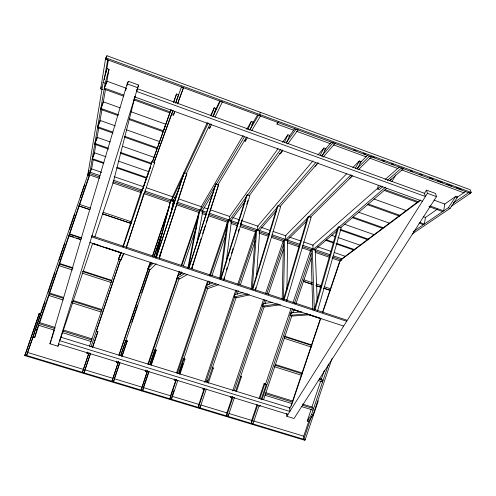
<?xml version="1.0" encoding="UTF-8"?>
<svg xmlns="http://www.w3.org/2000/svg" width="496" height="496" viewBox="0 0 496 496"><rect width="100%" height="100%" fill="white"/><g stroke="black" fill="none" stroke-linecap="round" stroke-linejoin="round"><path stroke-width="0.74" d="M121.954 356.717L127.168 341.298L127.174 340.74L125.624 340.262M424.13 193.948L426.517 190.154L435.525 193.446L436.48 196.633L294.029 418.506L286.769 416.287L286.806 413.379M286.769 300.991L286.787 299.448M286.93 289.428L287.618 240.114M283.476 299.9L284.673 239.097L283.452 241.49L282.181 299.311M306.695 221.005L286.868 240.566L285.392 240.058L285.473 235.705L346.859 173.594M259.086 405.691L252.96 423.857L251.491 423.41L251.677 420.397L257.052 404.457M255.545 290.65L255.762 287.568M256.506 276.774L259.706 230.516M276.601 210.552L258.912 230.956L257.418 230.448L257.734 226.145L312.964 160.902M252.21 289.546L256.723 229.493L255.57 231.917L251.168 289.007M260.245 112.276L259.563 115.729M232.302 396.862L226.901 412.883L226.604 415.884L228.086 416.336L228.234 414.836M223.907 280.184L224.297 277.14M226.232 261.913L231.465 220.807L230.913 222.034M245.216 201.227L230.621 221.235L229.109 220.714L229.673 216.473L278.058 148.614M220.528 279.068L228.445 219.765L227.354 222.233L219.734 278.609M204.309 388.269L198.871 404.389L198.45 407.371L199.956 407.824L200.266 405.585M102.66 89.559L100.663 88.84L105.518 58.912L107.663 59.7L104.284 79.856M93.211 159.805L91.617 168.931L89.819 172.875L88.22 172.323L103.106 82.435L106.925 68.541L109.002 69.297L106.615 82.987M106.28 72.348L108.382 59.96M89.819 172.875L105.158 83.179L109.002 69.297M94.271 153.717L95.995 143.834M96.794 139.271L98.785 127.863M99.715 122.537L101.971 109.61M103.156 102.79L105.419 89.832M175.882 379.893L170.512 395.789L169.967 398.753L171.486 399.212L172.025 396.248M191.989 268.807L192.851 264.244M196.577 244.46L202.883 210.98L202.108 212.852M213.057 192.944L201.99 211.395L200.458 210.868L201.271 206.689L243.145 135.396M188.418 268.435L199.826 209.926L198.803 212.437L187.891 268.076M382.807 186.62L379.359 189.621L377.58 188.982L378.25 185.591M341.223 260.487L341.521 259.061L420.335 199.962M147.219 371.101L141.137 390.036L142.674 390.501L143.344 387.556L170.686 395.845M159.538 258.069L161.622 249.81M169.781 217.539L173.953 201.029L172.422 205.803M111.247 281.877L111.092 282.472L81.921 273.054M207.34 122.518L172.527 196.782L171.461 200.905L173.011 201.438L173.538 199.373M159.997 254.826L160.561 252.594M171.294 210.261L172.05 207.291M156.066 256.922L170.86 199.969L155.614 257.399M97.749 332.128L97.886 331.613L96.317 331.123L96.174 331.638L97.749 332.128L92.597 347.361M293.651 130.206L276.966 124.074L277.903 122.022M24.8 355.607L24.98 354.956L305.201 439.716L304.829 440.268L24.8 355.607L25.972 352.625M105.462 59.005L106.962 55.732L470.189 189.726L471.2 192.417L470.543 193.397L105.462 59.005L106.342 57.443M106.634 56.922L106.962 55.732M88.672 172.335L35.191 329.338L33.071 337.044L34.67 337.534L38.88 325.103M118.457 361.466L111.96 381.207L113.516 381.678L114.117 379.49M34.67 337.534L36.809 329.834L89.64 174.251M244.088 140.709L245.346 141.162L245.725 139.804M88.517 171.659L87.761 174.319L99.46 178.337M315.103 309.504L338.675 226.926L341.217 227.813L317.496 311.11M314.247 309.585L337.596 227.831L338.675 226.926M283.476 299.417L307.594 217.322L308.574 216.374L311.141 217.273L286.645 300.911M284.003 300.037L308.574 216.374M58.708 344.168L57.927 346.22L49.916 343.765L127.143 83.874L128.346 81.282L138.57 85.021L136.629 91.332M51.671 338.991L53.283 333.56M125.618 90.458L126.244 88.338M127.088 85.517L128.135 81.989M255.384 290.575L280.68 206.596L278.076 205.685L277.202 206.683L252.303 289.112M252.706 289.689L278.076 205.685M208.388 127.794L209.659 128.253L210.285 126.22M57.927 346.22L138.57 85.021M60.27 339.419L92.56 243.641M135.117 96.249L113.286 182.243L94.798 237.038M220.714 278.659L246.413 195.901L247.175 194.86L249.817 195.784L223.932 279.353M220.993 279.198L247.175 194.86M226.387 269.948L227.069 267.735M229.363 260.344L230.045 258.131M231.421 253.698L233.021 248.527M238.285 231.539L238.973 229.326M240.343 224.893L241.949 219.722M246.754 204.209L247.901 200.514M188.926 267.344L215.872 183.886L218.544 184.822L191.828 268.745M189.081 267.834L215.872 183.886M191.661 268.249L201.258 238.105M202.666 233.697L205.239 225.612M206.175 222.667L218.544 184.822M126.399 247.932L143.778 193.545M88.747 353.499L82.429 372.273L84.01 372.75L90.563 353.257M146.537 178.058L142.11 190.817L150.66 166.873M159.495 256.81L186.068 175.584M159.29 257.988L186.856 173.718L184.146 172.769L156.482 256.624M122.896 246.58L141.546 189.887L140.653 192.479M156.507 257.064L184.146 172.769M172.813 110.825L171.492 114.452L173.433 115.153L174.555 111.767M152.346 162.068L153.94 157.313L122.617 146.301M170.971 109.883L170.283 111.941L134.038 98.816M148.589 172.348L146.835 177.593L116.994 167.245M126.158 247.417L154.746 162.465L151.999 161.504L151.578 162.694M53.487 332.878L54.231 330.683M123.975 253.264L121.005 259.873L118.494 259.048L121.024 252.402M82.429 372.273L89.057 352.681L88.567 354.032L86.998 353.555L87.494 352.086M89.478 346.22L119.108 258.776M119.499 257.486L121.346 252.173M123.237 246.884L151.999 161.504M96.255 331.309L120.559 259.464M91.022 346.878L120.683 259.29M121.005 259.873L121.644 257.988M92.516 347.485L97.886 331.613M84.01 372.75L90.632 353.164M156.19 263.723L150.412 269.52L147.932 268.708L148.775 266.203L151.826 262.886M118.445 361.702L117.93 363.035L116.38 362.557L116.876 361.094M118.854 355.235L150.294 262.241M152.272 256.382L169.353 205.859M119.201 355.21L148.434 268.745M149.426 265.813L150.666 262.148M152.644 256.283L168.993 207.923M131.787 322.04L137.479 305.207M141.682 292.758L149.358 270.066M154.058 256.159L160.741 236.394M111.96 381.207L118.544 361.733M120.739 355.241L125.618 340.814L127.168 341.298M120.764 355.694L149.984 269.254M154.194 256.798L162.372 232.624M114.322 378.758L119.759 362.675M121.985 356.097L127.174 340.74M113.516 381.678L119.97 362.588M147.498 370.617L146.94 371.926L145.409 371.461L145.898 369.997M147.876 364.145L179.254 271.281M181.232 265.434L199.02 212.79M187.066 274.672L179.465 279.05L177.01 278.244L177.853 275.757L182.454 272.887M148.465 364.231L177.897 277.134M178.393 275.664L179.881 271.275M181.858 265.422L198.177 217.112M141.137 390.036L147.548 371.051M150.015 363.748L154.702 349.878L156.24 350.356L151.305 364.957M150.009 364.709L179.186 278.368M180.42 274.71L181.412 271.783M183.39 265.924L196.242 227.881M143.592 386.83L148.744 371.566M150.958 365.025L155.626 351.218M142.674 390.501L149.085 371.523M176.564 372.918L207.533 281.226M209.517 275.361L227.354 222.549M218.742 284.685L208.171 288.467L205.747 287.668L206.584 285.194L212.809 282.763M177.382 373.147L206.274 287.599M207.018 285.411L208.5 281.021M210.471 275.175L227.509 224.719M169.967 398.753L176.334 379.886M178.789 372.626L183.446 358.837L184.958 359.309L179.812 374.548M178.907 373.618L207.793 288.095M209.027 284.444L210.013 281.517M211.984 275.671L225.81 234.738M172.267 395.529L173.978 390.47M179.831 373.128L183.005 363.735M171.486 399.212L177.853 380.351M204.662 382.348L235.817 290.048M237.795 284.183L255.601 231.44M205.958 381.957L234.701 296.813M235.439 294.605L236.927 290.203M238.911 284.332L255.756 234.416M198.45 407.371L204.786 388.61M206.975 382.118L207.706 379.955M207.464 382.422L236.195 297.302M237.187 294.364L238.427 290.699M240.405 284.828L255.266 240.802M199.956 407.824L206.286 389.069M208.233 383.303L213.342 368.156L212.976 367.493M232.667 390.947L263.525 299.491M265.503 293.638L283.272 240.957M234.193 390.662L264.87 299.727M266.848 293.861L283.427 244.726M226.604 415.884L233.015 396.893M235.681 391.121L264.126 306.813M265.112 303.881L266.352 300.216M268.33 294.351L283.414 249.631M228.086 416.336L234.496 397.346M236.468 391.505L241.391 376.898L240.907 376.197M259.005 398.66L264.139 383.439L265.596 383.898L266.185 384.623L261.045 399.881M251.491 423.41L257.616 405.244M259.823 398.703L264.721 384.164L264.139 383.439M265.565 383.997L291.065 308.376M293.043 302.504L310.62 250.375M262.099 399.261L292.733 308.407M294.463 303.279L311.265 253.456M263.568 399.714L291.97 315.481M292.956 312.554L294.196 308.89M295.92 303.763L311.234 258.348M320.49 318.32L290.898 406.143L289.267 408.747M322.462 312.468L339.475 261.969L340.498 260.239L419.765 200.911M291.276 405.957L320.701 318.624M322.927 312.021L339.493 262.849M332.01 358.583L313.013 414.96L308.667 421.513L307.235 421.073L311.19 409.336M311.928 407.142L320.577 381.467M321.073 380.004L324.285 370.469M309.163 420.044L303.726 436.176L303.763 439.227L305.201 439.661L318.277 400.855M307.235 421.073L311.575 414.513L328.6 363.983M303.763 439.227L311.414 416.522M26.61 355.39L40.92 313.85L39.32 313.354L24.998 354.907L26.61 355.39L33.815 334.85M26.214 352.055L39.32 313.354M41.242 312.902L44.956 301.928M48.18 292.417L54.864 272.67M59.08 260.233L64.771 243.406M69.477 229.505L74.679 214.148M80.377 197.321L84.587 184.884M39.624 322.908L49.036 295.12M49.377 294.116L69.087 235.885M69.583 234.422L89.64 175.187M249.345 294.872L236.536 297.767L234.143 296.98L234.974 294.525L243.127 292.479M280.507 304.773L264.566 306.962L262.198 306.187L263.029 303.738L272 302.331M310.515 314.7L292.268 316.045L289.931 315.282L290.749 312.846L302.008 311.829M86.998 353.555L87.47 352.191M173.612 102.449L176.526 93.992L178.541 94.73L175.615 103.174M148.862 171.535L150.158 167.915M153.673 158.063L157.139 148.347M158.689 143.995L169.806 112.834M173.681 101.959L176.526 93.992M152.477 161.795L171.132 109.554M153.903 162.707L171.201 114.979M175.708 102.846L181.499 86.881M154.188 162.397L173.116 110.273M154.312 163.649L154.746 162.465M177.425 103.968L183.439 87.649M173.433 115.153L174.766 111.532M177.704 103.571L183.576 87.643L182.187 87.135M92.609 158.081L94.308 153.506M95.474 142.216L96.987 138.148M98.078 126.244L99.925 121.315M101.172 108.047L102.908 103.447M105.177 86.391L106.733 82.286M100.663 88.84L101.438 86.806M116.38 362.557L116.895 361.224M211.054 116.089L214.241 107.799L216.225 108.531L213.026 116.808M49.916 343.765L51.262 340.355M118.494 259.048L121.229 252.359M145.409 371.461L145.96 370.146M247.926 129.518L251.367 121.402L253.32 122.115L249.866 130.225M141.664 390.941L141.924 390.327M121.861 257.356L123.07 254.634M88.22 172.323L89.125 170.351M174.691 378.963L174.09 380.252L175.603 380.717L176.204 379.428M284.344 142.488L287.916 134.788L289.838 135.495L286.26 143.183M210.626 115.512L214.241 107.799M171.461 200.905L183.929 174.474M184.586 173.085L208.215 123.008M213.9 113.423L219.759 101.091M213.044 116.455L220.323 101.172L222.369 101.928L215.01 117.168M173.011 201.438L179.316 188.251M186.279 173.681L210.168 123.715M209.659 128.253L211.668 124.099M186.31 174.852L186.856 173.718M320.106 155.515L323.907 147.969L325.804 148.664L321.985 156.203M231.13 396.279L230.448 397.532L231.923 397.984L232.612 396.738M355.322 168.349L359.352 160.952L361.218 161.634L357.176 169.024M246.667 129.394L251.367 121.402M390.011 180.99L391.17 179.013M259.594 406.466L260.319 405.238M391.84 181.654L395.715 175.069M200.458 210.868L215.084 186.217M216.268 184.221L244.336 136.921M251.739 124.775L257.579 114.948M249.804 129.853L258.528 115.239L260.543 115.977L251.745 130.56M217.806 185.039L246.667 136.933M245.346 141.162L247.343 137.845M286.769 416.287L427.409 193.322L426.517 190.154M413.168 231.651L448.303 207.75L455.874 196.304L457.665 196.962L450.077 208.394L412.232 233.963M276.966 124.074L278.268 122.103M282.54 142.327L287.916 134.788M288.939 136.747L294.773 128.644M229.109 220.714L246.766 196.273M247.671 195.021L280.717 149.265M286.266 142.687L296.124 129.078M249.321 195.598L282.608 149.953M282.757 150.79L280.5 153.872L279.26 153.425M287.723 144.001L298.102 129.809L296.788 129.32M317.936 155.025L323.907 147.969M324.508 150.183L331.427 142.073M257.418 230.448L277.506 207.068M278.51 205.902L315.673 162.651M321.737 155.949L333.126 142.699L335.079 143.418L323.113 157.207M280.141 206.472L318.041 162.744M315.134 166.402L318.128 162.955M147.932 268.708L152.973 263.357M352.836 167.549L359.352 160.952M359.581 163.283L367.524 155.304M357.163 168.442L369.551 156.11L371.473 156.817L358.472 169.651M285.392 240.058L351.118 174.685M349.271 178.74L351.974 176.068M310 217.744L352.402 175.9M385.088 179.546L399.33 166.96M377.989 188.021L312.889 245.154L313.038 249.562L314.501 250.065L336.827 230.975M377.58 188.982L381.015 185.975M387.314 180.457L401.63 167.921L403.521 168.615L389.713 180.618M313.038 249.562L385.553 187.11M340.355 227.955L386.781 188.269M59.21 265.075L58.584 265.527L72.441 269.998M425.475 217.44L437.509 209.076M444.472 204.234L455.874 196.304M456.32 197.892L465.812 191.338M453.35 203.05L468.658 192.591L470.493 193.266L451.286 206.311M177.01 278.244L184.872 273.519M205.747 287.668L216.107 283.817M69.211 235.526L68.677 235.705L81.053 239.785M234.143 296.98L247.492 293.843M262.198 306.187L277.927 303.924M289.931 315.282L307.973 313.863M79.744 204.433L79.304 204.333L90.687 208.115M27.702 352.501L83.303 369.359M84.785 369.805L112.958 378.343M114.44 378.795L141.868 387.109M172.162 396.292L199.504 404.581M200.979 405.027L226.839 412.864M229.053 413.54L251.962 420.484M253.437 420.93L303.682 436.158M58.615 343.995L287.984 414.358M202.436 388.945L203.93 389.403M55.168 327.441L39.711 322.648L38.911 323.621L55.025 328.612M63.265 329.952L91.977 338.849L91.648 339.952L63.085 331.111M265.794 392.689L292.919 401.097M302.448 404.048L311.978 407.005L313.546 408.642L302.461 405.213M292.113 402.008L265.509 393.768L265 395.269L291.611 403.496M38.378 325.196L54.498 330.181M62.552 332.673L91.121 341.508M301.221 406.472L313.05 410.13M35.191 329.338L36.809 329.834M311.575 414.513L313.013 414.96M155.093 349.444L156.116 349.767L156.24 350.356M183.706 358.366L184.71 358.682L184.958 359.309M38.917 313.794L40.529 314.297M211.848 367.685L213.342 368.156M240.405 376.588L241.391 376.898M264.721 384.164L266.185 384.623M63.68 297.495L49.724 293.08L49.011 293.787L63.631 298.406M73.228 300.52L101.872 309.585L101.637 310.434L72.404 301.184M275.311 364.461L302.374 373.023M319.195 378.349L321.389 379.043L323.045 380.444L319.356 379.279M302.399 373.916L275.106 365.279L274.604 366.78L301.159 375.174M48.484 295.356L63.104 299.975M71.87 302.746L101.11 311.984M318.122 380.531L322.549 381.932L321.445 380.99M311.432 347.095L284.202 338.303L284.71 336.809L311.934 345.6M72.924 267.784L59.737 263.519L59.111 263.959L72.968 268.435M83.185 271.101L111.767 280.333L111.619 280.916L82.448 271.492M284.096 336.003L311.829 344.962M81.437 237.832L69.738 233.969L69.211 234.137L81.58 238.216M69.942 235.767L73.6 236.97M76.527 237.937L80.185 239.14M92.616 243.238L99.2 245.402M106.51 247.814L121.136 252.631M294.562 309.752L299.665 311.426M309.857 314.786L320.782 318.389M89.838 242.457L343.666 326.083M92.69 243.617L121.074 252.966M293.799 309.839L300.409 312.015M308.487 314.675L320.968 318.792M290.749 312.846L291.921 313.23M103.087 212.288L131.545 221.867M312.561 282.757L303.843 279.818L303.391 281.381L312.182 284.338M316.194 283.979L321.482 285.801M324.192 286.669L330.727 288.87M90.16 209.665L78.771 205.902L89.664 209.56M102.567 213.838L131.025 223.405M304.073 281.548L312.065 284.239M316.423 285.702L320.782 287.172M323.69 288.145L330.231 290.346M102.734 213.956L131.049 223.473M315.847 285.572L320.98 287.296M323.907 288.281L329.772 290.253M87.426 175.063L89.026 175.609M91.5 168.857L101.742 172.391M114.179 176.675L143.443 186.756M146.37 187.767L172.707 196.844M174.17 197.346L175.634 197.854M178.56 198.859L201.971 206.931M204.166 207.688L207.824 208.946M210.019 209.703L229.772 216.51M232.698 217.515L239.283 219.784M241.478 220.54L258.304 226.343M261.231 227.348L270.01 230.373M272.936 231.384L286.099 235.922M289.757 237.181L300.731 240.963M303.657 241.974L313.168 245.247M317.558 246.76L330.727 251.298M334.385 252.563L345.359 256.345M89.981 172.162L100.217 175.677M113.373 180.203L142.792 190.315M144.813 191.01L174.784 201.314M176.979 202.07L200.372 210.112M201.835 210.614L206.218 212.127M209.145 213.131L238.384 223.188M240.579 223.938L257.92 229.902M258.856 230.225L269.086 233.74M272.013 234.744L285.175 239.27M286.632 239.773L299.795 244.299M302.715 245.303L312.951 248.825M314.414 249.327L329.766 254.603M333.424 255.862L342.197 258.875M88.139 172.992L99.851 177.016M113.032 181.542L140.852 191.103M144.516 192.355L170.872 201.413M173.067 202.17L174.536 202.672M176.731 203.422L199.429 211.222M202.356 212.226L206.745 213.739M208.946 214.489L228.712 221.284M230.907 222.034L237.497 224.297M240.43 225.308L256.537 230.838M259.464 231.843L268.981 235.116M271.907 236.121L284.357 240.399M287.283 241.403L299.733 245.681M302.659 246.686L311.445 249.705M315.109 250.957L329.747 255.992M332.68 256.996L341.465 260.016M112.623 182.857L141.143 192.646M144.069 193.651L170.401 202.684M172.589 203.441L174.053 203.943M176.247 204.693L198.921 212.474M201.841 213.478L206.231 214.985M208.425 215.735L228.172 222.512M231.099 223.516L237.677 225.779M239.872 226.529L255.961 232.054M258.887 233.058L268.392 236.319M271.318 237.324L283.749 241.589M287.407 242.848L299.107 246.859M302.033 247.864L311.538 251.131M315.196 252.383L329.821 257.405M332.016 258.156L340.789 261.169M103.893 162.7L92.25 158.664L94.438 152.768L106.039 156.804M326.393 239.822L333.678 242.346M336.586 243.356L354.789 249.668M92.126 159.39L103.745 163.42M116.814 167.946L146.593 178.269M325.785 240.343L333.777 243.114M335.959 243.871L354.125 250.17M118.358 161.095L148.806 171.697M331.322 235.203L335.68 236.716M337.857 237.472L360.344 245.303M108.01 148.062L94.848 143.456L97.129 137.342L110.236 141.955M120.447 152.415L151.162 163.165M340.578 229.443L368.881 239.345M94.711 144.249L108.581 149.098M120.255 153.183L151.627 164.164M339.915 230.008L368.156 239.89M344.063 224.099L374.424 234.769M113.001 132.184L97.7 126.778L100.08 120.435L115.314 125.841M124.657 136.307L157.437 147.901L159.557 141.558L126.195 129.71M353.034 217.043L383.507 227.819M97.551 127.646L112.815 133.046M124.44 137.156L157.145 148.713M352.309 217.663L382.72 228.414M358.695 212.245L389.775 223.281M368.274 204.011L400.309 215.469M419.963 222.499L424.334 224.062L425.432 217.471L423.262 216.69M118.339 114.657L100.843 108.401L103.329 101.81L120.02 107.806M129.276 118.569L163.537 130.82M367.48 204.693L399.441 216.12M419.052 223.126L423.41 224.688M100.676 109.362L118.129 115.599M129.041 119.499L163.215 131.719L165.738 124.229L130.907 111.718M373.953 198.977L406.584 210.701M104.141 89.125L123.659 96.187M133.777 99.851L169.93 112.927M384.177 190.414L418.122 202.697M428.953 206.615L442.68 211.581M433.957 200.099L444.769 204.03L443.691 210.893L429.939 205.914M126.406 88.288L106.925 81.201L104.321 88.059L123.895 95.145M448.303 207.75L450.077 208.394M103.106 82.435L105.158 83.179M134.596 96.9L422.418 201.24M385.051 189.664L418.351 201.717M427.409 193.322L436.48 196.633M127.143 83.874L137.442 87.631M105.791 57.809L471.2 192.417M353.791 149.91L355.973 150.71M363.233 153.388L365.409 154.188M372.67 156.86L374.852 157.666M382.112 160.338L384.288 161.138M391.555 163.816L393.731 164.616M410.434 170.767L412.61 171.566M419.87 174.245L422.053 175.045M429.313 177.717L432.946 179.056M437.298 180.662L442.382 182.528M446.741 184.134L451.825 186.006M456.177 187.612L461.261 189.484M296.552 131.273L330.646 143.809M333.548 144.875L366.191 156.879M369.818 158.212L398.108 168.615M401.735 169.948L464.113 192.888M315.202 249.593L317.192 301.184M314.328 310.118L312.288 248.595L311.004 250.945L312.796 309.485M304.811 439.028L304.829 440.268M289.85 407.817L289.819 411.444L59.638 340.665L60.94 337.249L289.85 407.817M91.971 235.811L91.549 236.877L346.71 321.265L346.605 320.087L91.971 235.811M137.435 88.703L136.307 91.332L425.401 196.503L424.526 193.322L137.435 88.703"/></g></svg>
